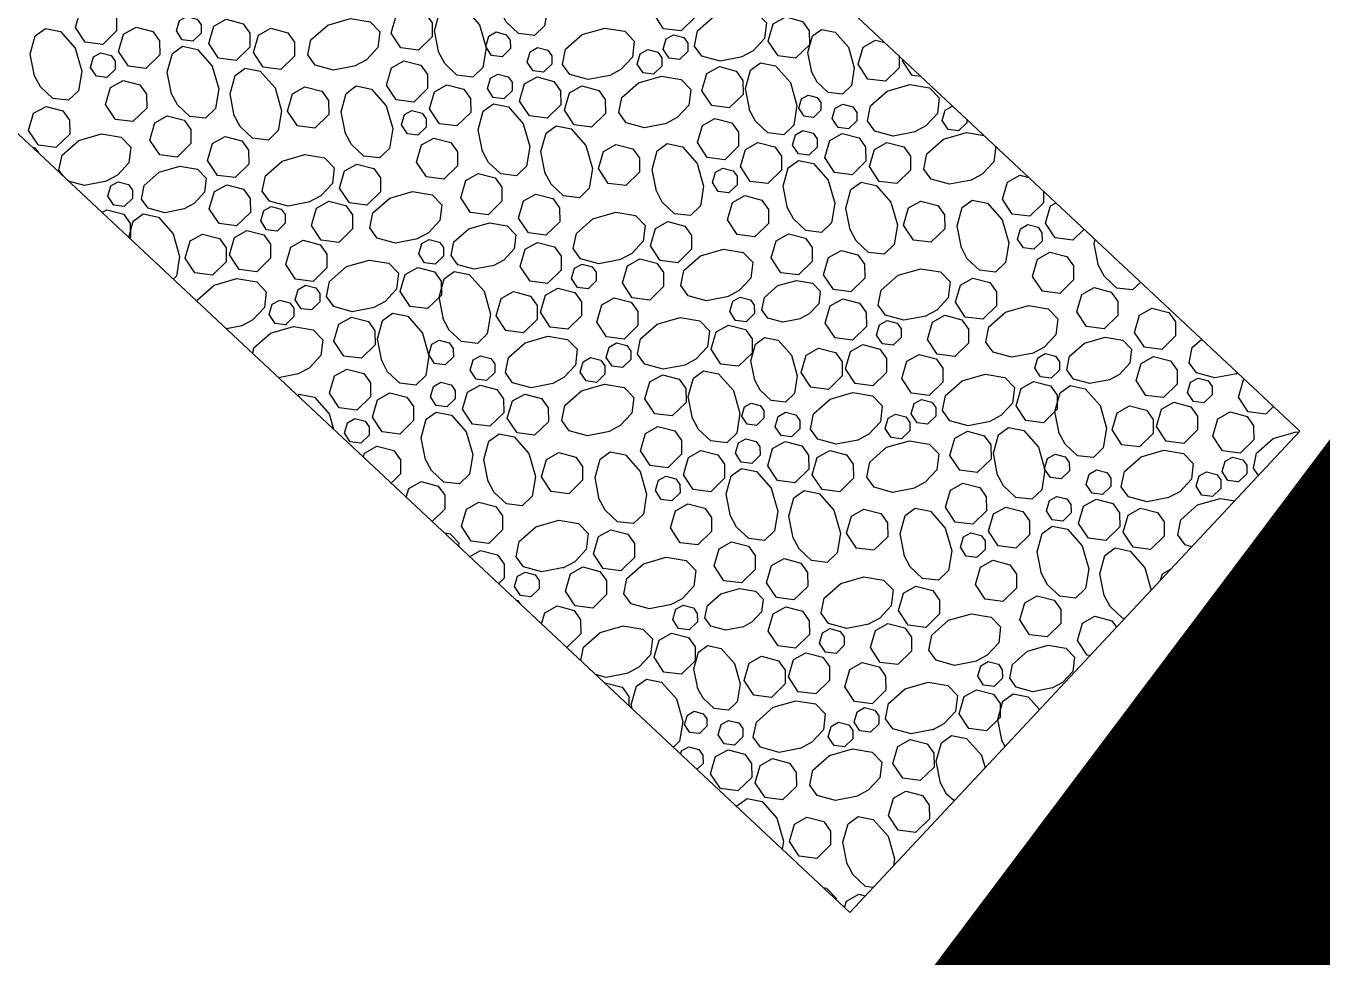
# Model space of a CAD drawing. Header units: inches. Extents: x 3312 to 5850, y 7905 to 11961.
# Drawn here: x 3902.5 to 3938.72, y 9649.56 to 9675.56 of the extents above; entities that cross this region are included whole.
import ezdxf

# ---------------------------------------------------------------- set-up
doc = ezdxf.new("R2010")
doc.units = ezdxf.units.IN
doc.header["$LTSCALE"] = 80
doc.header["$MEASUREMENT"] = 0
doc.layers.add('PAVING', color=7, linetype='Continuous')

# ---------------------------------------------------------------- blocks, each defined once
blk = doc.blocks.new('riprap2')
at = {"layer": 'PAVING', "color": 1, "flags": 128}
blk.add_lwpolyline([(5767.186, 11311.991), (5762.832, 11320.994), (5744.827, 11312.286), (5749.181, 11303.284)], close=True, dxfattribs=at)
for points in [[(5763.233, 11320.166), (5763.105, 11320.133), (5762.908, 11320.259), (5762.79, 11320.576), (5762.821, 11320.935), (5762.843, 11320.971)], [(5762.34, 11320.756), (5762.406, 11320.602), (5762.279, 11320.366), (5762.016, 11320.308), (5761.799, 11320.473), (5761.796, 11320.493)], [(5761.675, 11320.413), (5761.616, 11320.08), (5761.443, 11319.847), (5761.26, 11319.798), (5761.063, 11319.925), (5760.996, 11320.106)], [(5761.671, 11320.432), (5761.675, 11320.398)], [(5762.703, 11320.293), (5762.819, 11320.025), (5762.691, 11319.788), (5762.429, 11319.73), (5762.212, 11319.896), (5762.181, 11320.109), (5762.336, 11320.325), (5762.505, 11320.367), (5762.703, 11320.293)], [(5761.84, 11319.95), (5761.909, 11319.789), (5761.833, 11319.647), (5761.675, 11319.613), (5761.545, 11319.712), (5761.527, 11319.84), (5761.62, 11319.969), (5761.721, 11319.995), (5761.84, 11319.95)], [(5763.145, 11320.008), (5763.214, 11319.847), (5763.138, 11319.705), (5762.98, 11319.671), (5762.85, 11319.77), (5762.832, 11319.898), (5762.925, 11320.027), (5763.026, 11320.053), (5763.145, 11320.008)], [(5760.806, 11319.754), (5760.922, 11319.485), (5760.794, 11319.249), (5760.532, 11319.191), (5760.315, 11319.356), (5760.284, 11319.57), (5760.439, 11319.785), (5760.608, 11319.828), (5760.806, 11319.754)], [(5759.854, 11319.553), (5759.921, 11319.394), (5759.809, 11319.18), (5759.577, 11319.068), (5759.376, 11319.044)], [(5761.499, 11319.513), (5761.614, 11319.245), (5761.487, 11319.008), (5761.224, 11318.951), (5761.008, 11319.116), (5760.977, 11319.33), (5761.132, 11319.545), (5761.3, 11319.588), (5761.499, 11319.513)], [(5762.257, 11319.549), (5762.373, 11319.281), (5762.245, 11319.044), (5761.983, 11318.987), (5761.766, 11319.152), (5761.735, 11319.365), (5761.891, 11319.581), (5762.059, 11319.624), (5762.257, 11319.549)], [(5763.211, 11319.56), (5763.281, 11319.399), (5763.204, 11319.257), (5763.047, 11319.223), (5762.917, 11319.322), (5762.899, 11319.45), (5762.992, 11319.579), (5763.092, 11319.605), (5763.211, 11319.56)], [(5763.879, 11318.83), (5763.816, 11318.746), (5763.633, 11318.697), (5763.436, 11318.824), (5763.318, 11319.141), (5763.35, 11319.499), (5763.463, 11319.69)], [(5763.058, 11318.775), (5762.999, 11318.442), (5762.827, 11318.209), (5762.644, 11318.16), (5762.447, 11318.287), (5762.329, 11318.604), (5762.36, 11318.962), (5762.515, 11319.224), (5762.708, 11319.306), (5762.922, 11319.193), (5763.034, 11318.961), (5763.058, 11318.76)], [(5758.795, 11319.041), (5758.889, 11318.822), (5758.762, 11318.585), (5758.499, 11318.527), (5758.283, 11318.692), (5758.269, 11318.787)], [(5759.391, 11319.044), (5759.058, 11319.103), (5759.004, 11319.142)], [(5760.2, 11319.048), (5760.315, 11318.78), (5760.188, 11318.543), (5759.926, 11318.485), (5759.709, 11318.65), (5759.678, 11318.864), (5759.833, 11319.079), (5760.002, 11319.122), (5760.2, 11319.048)], [(5761.066, 11318.579), (5761.013, 11318.279), (5760.858, 11318.07), (5760.693, 11318.026), (5760.516, 11318.14), (5760.41, 11318.425), (5760.438, 11318.748), (5760.577, 11318.983), (5760.751, 11319.057), (5760.944, 11318.955), (5761.044, 11318.747), (5761.066, 11318.566)], [(5762.065, 11318.902), (5762.181, 11318.634), (5762.053, 11318.397), (5761.791, 11318.34), (5761.574, 11318.505), (5761.543, 11318.718), (5761.699, 11318.934), (5761.867, 11318.976), (5762.065, 11318.902)], [(5758.2, 11318.609), (5758.315, 11318.341), (5758.188, 11318.104), (5757.925, 11318.047), (5757.709, 11318.212), (5757.678, 11318.425), (5757.761, 11318.542)], [(5758.032, 11318.672), (5758.199, 11318.609)], [(5759.456, 11318.615), (5759.572, 11318.346), (5759.445, 11318.11), (5759.182, 11318.052), (5758.965, 11318.217), (5758.935, 11318.431), (5759.09, 11318.646), (5759.258, 11318.689), (5759.456, 11318.615)], [(5763.575, 11318.502), (5763.691, 11318.233), (5763.563, 11317.997), (5763.3, 11317.939), (5763.084, 11318.104), (5763.053, 11318.317), (5763.208, 11318.533), (5763.377, 11318.576), (5763.575, 11318.501)], [(5758.737, 11318.38), (5758.806, 11318.219), (5758.73, 11318.077), (5758.572, 11318.042), (5758.442, 11318.141), (5758.423, 11318.269), (5758.517, 11318.398), (5758.617, 11318.424), (5758.737, 11318.379)], [(5764.18, 11318.208), (5764.1, 11318.269), (5764.079, 11318.416)], [(5757.14, 11318.241), (5757.348, 11318.131), (5757.459, 11317.9), (5757.484, 11317.698)], [(5760.272, 11317.646), (5760.213, 11317.313), (5760.04, 11317.08), (5759.857, 11317.031), (5759.66, 11317.158), (5759.542, 11317.475), (5759.573, 11317.834), (5759.728, 11318.095), (5759.921, 11318.177), (5760.135, 11318.064), (5760.247, 11317.832), (5760.272, 11317.631)], [(5761.549, 11317.574), (5761.215, 11317.632), (5760.982, 11317.805), (5760.934, 11317.988), (5761.061, 11318.185), (5761.378, 11318.303), (5761.736, 11318.271), (5761.997, 11318.117), (5762.079, 11317.924), (5761.966, 11317.71), (5761.735, 11317.598), (5761.534, 11317.573)], [(5756.6, 11317.98), (5756.648, 11317.962)], [(5757.484, 11317.713), (5757.425, 11317.38), (5757.253, 11317.147), (5757.07, 11317.099), (5756.872, 11317.225), (5756.755, 11317.542), (5756.786, 11317.901), (5756.926, 11318.137)], [(5762.584, 11318.013), (5762.653, 11317.852), (5762.576, 11317.71), (5762.419, 11317.675), (5762.289, 11317.774), (5762.27, 11317.902), (5762.364, 11318.032), (5762.465, 11318.057), (5762.584, 11318.013)], [(5763.204, 11317.918), (5763.32, 11317.65), (5763.192, 11317.413), (5762.93, 11317.355), (5762.713, 11317.52), (5762.683, 11317.734), (5762.838, 11317.949), (5763.006, 11317.992), (5763.204, 11317.918)], [(5764.092, 11317.322), (5763.759, 11317.381), (5763.526, 11317.554), (5763.477, 11317.737), (5763.604, 11317.934), (5763.921, 11318.052), (5764.27, 11318.021)], [(5756.648, 11317.962), (5756.717, 11317.801), (5756.64, 11317.659), (5756.483, 11317.624), (5756.353, 11317.723), (5756.335, 11317.851)], [(5758.388, 11317.201), (5758.055, 11317.259), (5757.822, 11317.432), (5757.774, 11317.615), (5757.9, 11317.812), (5758.217, 11317.93), (5758.576, 11317.898), (5758.837, 11317.744), (5758.919, 11317.551), (5758.806, 11317.336), (5758.575, 11317.225), (5758.373, 11317.201)], [(5760.656, 11317.921), (5760.726, 11317.76), (5760.649, 11317.618), (5760.492, 11317.583), (5760.362, 11317.682), (5760.343, 11317.81), (5760.436, 11317.94), (5760.538, 11317.965), (5760.656, 11317.921)], [(5756.494, 11317.177), (5756.436, 11316.844), (5756.263, 11316.61), (5756.08, 11316.562), (5755.883, 11316.688), (5755.765, 11317.006), (5755.797, 11317.364), (5755.951, 11317.625), (5756.144, 11317.707), (5756.358, 11317.594), (5756.47, 11317.363), (5756.494, 11317.162)], [(5761.198, 11317.677), (5761.314, 11317.409), (5761.186, 11317.172), (5760.924, 11317.115), (5760.707, 11317.28), (5760.677, 11317.493), (5760.832, 11317.709), (5761, 11317.752), (5761.198, 11317.677)], [(5755.747, 11317.567), (5755.681, 11317.446), (5755.419, 11317.389), (5755.403, 11317.401)], [(5759.403, 11317.383), (5759.518, 11317.114), (5759.391, 11316.878), (5759.128, 11316.82), (5758.912, 11316.985), (5758.881, 11317.198), (5759.036, 11317.414), (5759.205, 11317.457), (5759.403, 11317.383)], [(5762.136, 11317.511), (5762.205, 11317.35), (5762.129, 11317.208), (5761.971, 11317.173), (5761.841, 11317.272), (5761.823, 11317.4), (5761.916, 11317.529), (5762.017, 11317.555), (5762.136, 11317.511)], [(5764.527, 11317.491), (5764.51, 11317.459), (5764.278, 11317.347), (5764.077, 11317.322)], [(5755.501, 11317.304), (5755.617, 11317.036), (5755.49, 11316.799), (5755.227, 11316.741), (5755.01, 11316.906), (5754.98, 11317.12), (5755.064, 11317.237)], [(5755.333, 11317.367), (5755.501, 11317.304)], [(5761.005, 11316.659), (5760.946, 11316.325), (5760.773, 11316.093), (5760.59, 11316.044), (5760.393, 11316.171), (5760.275, 11316.487), (5760.307, 11316.846), (5760.461, 11317.107), (5760.654, 11317.189), (5760.869, 11317.076), (5760.98, 11316.845), (5761.005, 11316.644)], [(5761.803, 11316.473), (5761.47, 11316.532), (5761.237, 11316.704), (5761.188, 11316.887), (5761.315, 11317.085), (5761.632, 11317.202), (5761.99, 11317.171), (5762.252, 11317.016), (5762.333, 11316.824), (5762.221, 11316.609), (5761.989, 11316.498), (5761.788, 11316.473)], [(5762.74, 11317.305), (5762.81, 11317.145), (5762.733, 11317.002), (5762.576, 11316.968), (5762.446, 11317.067), (5762.428, 11317.195), (5762.521, 11317.324), (5762.622, 11317.35), (5762.74, 11317.305)], [(5763.44, 11316.554), (5763.107, 11316.612), (5762.874, 11316.785), (5762.825, 11316.968), (5762.952, 11317.165), (5763.269, 11317.283), (5763.627, 11317.251), (5763.889, 11317.097), (5763.971, 11316.904), (5763.858, 11316.69), (5763.627, 11316.578), (5763.425, 11316.553)], [(5764.863, 11316.795), (5764.843, 11316.759), (5764.581, 11316.701), (5764.364, 11316.866), (5764.334, 11317.079), (5764.489, 11317.295), (5764.607, 11317.325)], [(5758.028, 11317.068), (5758.143, 11316.8), (5758.016, 11316.563), (5757.753, 11316.505), (5757.536, 11316.67), (5757.506, 11316.884), (5757.661, 11317.099), (5757.829, 11317.142), (5758.028, 11317.068)], [(5757.011, 11316.903), (5757.127, 11316.635), (5756.999, 11316.398), (5756.737, 11316.341), (5756.52, 11316.506), (5756.49, 11316.719), (5756.645, 11316.935), (5756.813, 11316.978), (5757.011, 11316.903)], [(5759.16, 11316.324), (5759.101, 11315.991), (5758.929, 11315.758), (5758.746, 11315.71), (5758.549, 11315.836), (5758.431, 11316.153), (5758.463, 11316.512), (5758.617, 11316.773), (5758.81, 11316.855), (5759.024, 11316.742), (5759.136, 11316.511), (5759.16, 11316.309)], [(5759.776, 11316.782), (5759.891, 11316.514), (5759.764, 11316.277), (5759.501, 11316.219), (5759.285, 11316.384), (5759.254, 11316.598), (5759.409, 11316.813), (5759.578, 11316.856), (5759.776, 11316.782)], [(5755.086, 11316.04), (5754.786, 11316.093), (5754.577, 11316.248), (5754.533, 11316.413), (5754.647, 11316.591), (5754.932, 11316.697), (5755.255, 11316.668), (5755.49, 11316.529), (5755.564, 11316.356), (5755.462, 11316.163), (5755.254, 11316.062), (5755.073, 11316.04)], [(5762.823, 11316.599), (5762.939, 11316.331), (5762.811, 11316.095), (5762.549, 11316.037), (5762.332, 11316.202), (5762.301, 11316.415), (5762.457, 11316.631), (5762.625, 11316.674), (5762.823, 11316.6)], [(5764.249, 11316.558), (5764.365, 11316.289), (5764.237, 11316.053), (5763.975, 11315.995), (5763.758, 11316.16), (5763.727, 11316.374), (5763.883, 11316.589), (5764.051, 11316.632), (5764.249, 11316.558)], [(5756.02, 11316.414), (5756.089, 11316.253), (5756.013, 11316.111), (5755.855, 11316.077), (5755.725, 11316.176), (5755.707, 11316.304), (5755.8, 11316.433), (5755.901, 11316.459), (5756.02, 11316.414)], [(5757.528, 11315.724), (5757.195, 11315.783), (5756.962, 11315.955), (5756.914, 11316.138), (5757.04, 11316.336), (5757.357, 11316.453), (5757.716, 11316.422), (5757.977, 11316.268), (5758.059, 11316.074), (5757.946, 11315.86), (5757.715, 11315.749), (5757.513, 11315.724)], [(5761.54, 11316.467), (5761.655, 11316.199), (5761.528, 11315.962), (5761.265, 11315.905), (5761.049, 11316.07), (5761.018, 11316.283), (5761.173, 11316.499), (5761.341, 11316.542), (5761.54, 11316.467)], [(5765.115, 11316.089), (5765.062, 11315.789), (5764.907, 11315.579), (5764.743, 11315.536), (5764.565, 11315.649), (5764.459, 11315.935), (5764.487, 11316.258), (5764.626, 11316.493), (5764.8, 11316.566), (5764.993, 11316.465), (5765.093, 11316.257), (5765.115, 11316.075)], [(5754.683, 11316.157), (5754.798, 11315.888), (5754.67, 11315.652), (5754.408, 11315.594), (5754.191, 11315.759), (5754.161, 11315.973), (5754.316, 11316.188), (5754.484, 11316.231), (5754.682, 11316.157)], [(5756.64, 11316.32), (5756.756, 11316.051), (5756.628, 11315.815), (5756.366, 11315.757), (5756.149, 11315.922), (5756.119, 11316.136), (5756.274, 11316.351), (5756.442, 11316.394), (5756.64, 11316.32)], [(5760.188, 11316.205), (5760.304, 11315.936), (5760.176, 11315.7), (5759.914, 11315.642), (5759.697, 11315.807), (5759.667, 11316.02), (5759.822, 11316.236), (5759.99, 11316.279), (5760.188, 11316.204)], [(5763.506, 11316.125), (5763.621, 11315.856), (5763.494, 11315.62), (5763.231, 11315.562), (5763.014, 11315.727), (5762.984, 11315.94), (5763.139, 11316.156), (5763.307, 11316.199), (5763.506, 11316.125)], [(5755.672, 11315.963), (5755.734, 11315.818), (5755.666, 11315.691), (5755.524, 11315.66), (5755.407, 11315.749), (5755.39, 11315.864), (5755.474, 11315.98), (5755.565, 11316.004), (5755.672, 11315.963)], [(5762.249, 11316.119), (5762.364, 11315.851), (5762.237, 11315.614), (5761.974, 11315.556), (5761.758, 11315.721), (5761.727, 11315.935), (5761.882, 11316.151), (5762.05, 11316.193), (5762.249, 11316.119)], [(5759.326, 11315.862), (5759.395, 11315.701), (5759.318, 11315.559), (5759.161, 11315.524), (5759.031, 11315.623), (5759.012, 11315.751), (5759.105, 11315.881), (5759.206, 11315.906), (5759.325, 11315.862)], [(5760.63, 11315.92), (5760.7, 11315.759), (5760.623, 11315.617), (5760.465, 11315.582), (5760.335, 11315.681), (5760.317, 11315.809), (5760.41, 11315.938), (5760.511, 11315.964), (5760.63, 11315.919)], [(5762.786, 11315.889), (5762.855, 11315.728), (5762.779, 11315.586), (5762.621, 11315.552), (5762.491, 11315.651), (5762.473, 11315.779), (5762.566, 11315.908), (5762.667, 11315.934), (5762.786, 11315.889)], [(5754.489, 11315.138), (5754.43, 11314.805), (5754.258, 11314.572), (5754.075, 11314.524), (5753.877, 11314.65), (5753.759, 11314.967), (5753.791, 11315.326), (5753.945, 11315.587), (5754.138, 11315.669), (5754.353, 11315.556), (5754.464, 11315.325), (5754.489, 11315.123)], [(5755.287, 11314.953), (5754.954, 11315.011), (5754.721, 11315.184), (5754.672, 11315.367), (5754.799, 11315.564), (5755.116, 11315.682), (5755.474, 11315.65), (5755.736, 11315.496), (5755.817, 11315.303), (5755.705, 11315.089), (5755.474, 11314.977), (5755.272, 11314.952)], [(5756.177, 11315.707), (5756.246, 11315.546), (5756.17, 11315.404), (5756.012, 11315.37), (5755.882, 11315.468), (5755.864, 11315.597), (5755.957, 11315.726), (5756.058, 11315.752), (5756.177, 11315.707)], [(5756.876, 11314.955), (5756.543, 11315.014), (5756.31, 11315.186), (5756.261, 11315.37), (5756.388, 11315.567), (5756.705, 11315.685), (5757.064, 11315.653), (5757.325, 11315.499), (5757.407, 11315.306), (5757.294, 11315.092), (5757.063, 11314.98), (5756.861, 11314.955)], [(5758.291, 11315.665), (5758.407, 11315.397), (5758.28, 11315.16), (5758.017, 11315.103), (5757.8, 11315.268), (5757.77, 11315.481), (5757.925, 11315.697), (5758.093, 11315.74), (5758.291, 11315.665)], [(5761.533, 11315.223), (5761.474, 11314.89), (5761.302, 11314.657), (5761.119, 11314.608), (5760.921, 11314.735), (5760.804, 11315.052), (5760.835, 11315.411), (5760.99, 11315.672), (5761.182, 11315.754), (5761.397, 11315.641), (5761.508, 11315.41), (5761.533, 11315.208)], [(5764.321, 11315.156), (5764.262, 11314.823), (5764.089, 11314.59), (5763.906, 11314.541), (5763.709, 11314.668), (5763.591, 11314.985), (5763.623, 11315.343), (5763.777, 11315.605), (5763.97, 11315.686), (5764.184, 11315.574), (5764.296, 11315.342), (5764.321, 11315.141)], [(5765.598, 11315.083), (5765.265, 11315.142), (5765.032, 11315.314), (5764.983, 11315.498), (5765.11, 11315.695), (5765.352, 11315.785)], [(5758.984, 11315.425), (5759.1, 11315.157), (5758.972, 11314.92), (5758.71, 11314.863), (5758.493, 11315.027), (5758.462, 11315.241), (5758.617, 11315.457), (5758.786, 11315.499), (5758.984, 11315.425)], [(5759.743, 11315.461), (5759.858, 11315.192), (5759.731, 11314.956), (5759.468, 11314.898), (5759.252, 11315.063), (5759.221, 11315.277), (5759.376, 11315.492), (5759.544, 11315.535), (5759.742, 11315.461)], [(5760.697, 11315.472), (5760.766, 11315.31), (5760.69, 11315.169), (5760.532, 11315.134), (5760.402, 11315.233), (5760.384, 11315.361), (5760.477, 11315.491), (5760.578, 11315.516), (5760.697, 11315.472)], [(5762.438, 11314.71), (5762.104, 11314.769), (5761.871, 11314.941), (5761.823, 11315.125), (5761.949, 11315.322), (5762.266, 11315.439), (5762.625, 11315.408), (5762.886, 11315.254), (5762.968, 11315.061), (5762.855, 11314.846), (5762.624, 11314.735), (5762.422, 11314.71)], [(5764.706, 11315.43), (5764.775, 11315.269), (5764.698, 11315.127), (5764.541, 11315.093), (5764.411, 11315.192), (5764.392, 11315.32), (5764.486, 11315.449), (5764.587, 11315.475), (5764.705, 11315.43)], [(5760.544, 11314.686), (5760.485, 11314.353), (5760.313, 11314.12), (5760.129, 11314.072), (5759.932, 11314.198), (5759.814, 11314.515), (5759.846, 11314.874), (5760, 11315.135), (5760.193, 11315.217), (5760.407, 11315.104), (5760.519, 11314.873), (5760.544, 11314.671)], [(5765.248, 11315.187), (5765.363, 11314.919), (5765.236, 11314.682), (5764.973, 11314.624), (5764.756, 11314.789), (5764.726, 11315.003), (5764.881, 11315.219), (5765.049, 11315.261), (5765.248, 11315.187)], [(5755.024, 11314.947), (5755.139, 11314.679), (5755.012, 11314.442), (5754.749, 11314.384), (5754.532, 11314.549), (5754.502, 11314.763), (5754.657, 11314.978), (5754.825, 11315.021), (5755.024, 11314.947)], [(5756.307, 11315.079), (5756.423, 11314.811), (5756.295, 11314.574), (5756.033, 11314.517), (5755.816, 11314.682), (5755.785, 11314.895), (5755.941, 11315.111), (5756.109, 11315.154), (5756.307, 11315.079)], [(5757.767, 11315.014), (5757.882, 11314.746), (5757.755, 11314.509), (5757.492, 11314.451), (5757.276, 11314.617), (5757.245, 11314.83), (5757.4, 11315.045), (5757.568, 11315.088), (5757.767, 11315.014)], [(5765.685, 11315.096), (5765.583, 11315.083)], [(5758.513, 11314.535), (5758.465, 11314.265), (5758.326, 11314.077), (5758.177, 11314.038), (5758.017, 11314.14), (5757.922, 11314.396), (5757.948, 11314.687), (5758.073, 11314.899), (5758.229, 11314.965), (5758.402, 11314.874), (5758.493, 11314.686), (5758.513, 11314.523)], [(5759.55, 11314.813), (5759.666, 11314.545), (5759.538, 11314.308), (5759.276, 11314.251), (5759.059, 11314.416), (5759.029, 11314.63), (5759.184, 11314.845), (5759.352, 11314.888), (5759.55, 11314.813)], [(5763.452, 11314.892), (5763.567, 11314.624), (5763.44, 11314.387), (5763.177, 11314.33), (5762.961, 11314.495), (5762.93, 11314.708), (5763.085, 11314.924), (5763.254, 11314.967), (5763.452, 11314.892)], [(5753.673, 11314.684), (5753.788, 11314.416), (5753.661, 11314.179), (5753.398, 11314.121), (5753.181, 11314.286), (5753.151, 11314.5), (5753.306, 11314.716), (5753.474, 11314.758), (5753.673, 11314.684)], [(5755.733, 11314.599), (5755.848, 11314.33), (5755.721, 11314.094), (5755.458, 11314.036), (5755.242, 11314.201), (5755.211, 11314.415), (5755.366, 11314.63), (5755.535, 11314.673), (5755.733, 11314.598)], [(5756.99, 11314.604), (5757.105, 11314.336), (5756.978, 11314.099), (5756.715, 11314.041), (5756.499, 11314.206), (5756.468, 11314.42), (5756.623, 11314.636), (5756.791, 11314.678), (5756.99, 11314.604)], [(5762.077, 11314.578), (5762.192, 11314.309), (5762.065, 11314.073), (5761.802, 11314.015), (5761.586, 11314.18), (5761.555, 11314.393), (5761.71, 11314.609), (5761.878, 11314.652), (5762.077, 11314.578)], [(5765.054, 11314.168), (5764.995, 11313.835), (5764.823, 11313.602), (5764.64, 11313.554), (5764.442, 11313.68), (5764.325, 11313.997), (5764.356, 11314.356), (5764.511, 11314.617), (5764.703, 11314.699), (5764.918, 11314.586), (5765.029, 11314.355), (5765.054, 11314.153)], [(5765.852, 11313.983), (5765.519, 11314.041), (5765.286, 11314.214), (5765.238, 11314.397), (5765.364, 11314.594), (5765.681, 11314.712), (5765.879, 11314.695)], [(5754.114, 11314.399), (5754.184, 11314.238), (5754.107, 11314.096), (5753.95, 11314.062), (5753.82, 11314.161), (5753.801, 11314.289), (5753.894, 11314.418), (5753.995, 11314.444), (5754.114, 11314.399)], [(5761.06, 11314.413), (5761.176, 11314.145), (5761.049, 11313.908), (5760.786, 11313.85), (5760.569, 11314.015), (5760.539, 11314.229), (5760.694, 11314.444), (5760.862, 11314.487), (5761.06, 11314.413)], [(5755.017, 11313.703), (5754.959, 11313.37), (5754.786, 11313.137), (5754.603, 11313.088), (5754.405, 11313.215), (5754.288, 11313.531), (5754.319, 11313.89), (5754.474, 11314.151), (5754.667, 11314.233), (5754.881, 11314.12), (5754.992, 11313.889), (5755.017, 11313.688)], [(5756.27, 11314.369), (5756.339, 11314.208), (5756.263, 11314.066), (5756.105, 11314.031), (5755.975, 11314.13), (5755.957, 11314.258), (5756.05, 11314.388), (5756.151, 11314.414), (5756.27, 11314.369)], [(5763.209, 11313.834), (5763.151, 11313.501), (5762.978, 11313.268), (5762.795, 11313.219), (5762.598, 11313.346), (5762.48, 11313.663), (5762.512, 11314.021), (5762.666, 11314.283), (5762.859, 11314.365), (5763.073, 11314.252), (5763.185, 11314.021), (5763.209, 11313.819)], [(5763.825, 11314.291), (5763.941, 11314.023), (5763.813, 11313.787), (5763.551, 11313.729), (5763.334, 11313.894), (5763.303, 11314.107), (5763.458, 11314.323), (5763.627, 11314.366), (5763.825, 11314.291)], [(5757.805, 11313.635), (5757.746, 11313.302), (5757.573, 11313.069), (5757.39, 11313.021), (5757.193, 11313.147), (5757.075, 11313.464), (5757.107, 11313.823), (5757.261, 11314.084), (5757.454, 11314.166), (5757.669, 11314.053), (5757.78, 11313.822), (5757.805, 11313.62)], [(5759.135, 11313.55), (5758.836, 11313.603), (5758.626, 11313.758), (5758.582, 11313.923), (5758.696, 11314.1), (5758.981, 11314.206), (5759.304, 11314.178), (5759.539, 11314.039), (5759.613, 11313.865), (5759.511, 11313.672), (5759.303, 11313.572), (5759.122, 11313.55)], [(5765.589, 11313.977), (5765.704, 11313.709), (5765.577, 11313.472), (5765.314, 11313.415), (5765.098, 11313.579), (5765.067, 11313.793), (5765.222, 11314.008), (5765.39, 11314.051), (5765.589, 11313.977)], [(5766.178, 11314.075), (5766.039, 11314.007), (5765.837, 11313.983)], [(5754.181, 11313.951), (5754.25, 11313.79), (5754.174, 11313.648), (5754.016, 11313.614), (5753.886, 11313.712), (5753.868, 11313.841), (5753.961, 11313.97), (5754.062, 11313.996), (5754.181, 11313.951)], [(5755.921, 11313.19), (5755.588, 11313.248), (5755.356, 11313.421), (5755.307, 11313.604), (5755.434, 11313.801), (5755.75, 11313.919), (5756.109, 11313.887), (5756.37, 11313.733), (5756.452, 11313.54), (5756.339, 11313.326), (5756.108, 11313.214), (5755.906, 11313.19)], [(5758.19, 11313.91), (5758.259, 11313.749), (5758.182, 11313.607), (5758.025, 11313.572), (5757.895, 11313.671), (5757.877, 11313.799), (5757.97, 11313.929), (5758.071, 11313.954), (5758.19, 11313.91)], [(5760.069, 11313.924), (5760.138, 11313.763), (5760.062, 11313.621), (5759.904, 11313.587), (5759.774, 11313.686), (5759.756, 11313.814), (5759.849, 11313.943), (5759.95, 11313.969), (5760.069, 11313.924)], [(5760.69, 11313.829), (5760.805, 11313.561), (5760.678, 11313.324), (5760.415, 11313.267), (5760.198, 11313.432), (5760.168, 11313.645), (5760.323, 11313.861), (5760.491, 11313.904), (5760.69, 11313.829)], [(5761.577, 11313.234), (5761.244, 11313.292), (5761.011, 11313.465), (5760.963, 11313.648), (5761.089, 11313.845), (5761.406, 11313.963), (5761.765, 11313.931), (5762.026, 11313.777), (5762.108, 11313.584), (5761.995, 11313.37), (5761.764, 11313.258), (5761.562, 11313.234)], [(5754.028, 11313.166), (5753.969, 11312.833), (5753.796, 11312.6), (5753.614, 11312.551), (5753.416, 11312.678), (5753.298, 11312.995), (5753.33, 11313.353), (5753.484, 11313.615), (5753.677, 11313.697), (5753.892, 11313.584), (5754.003, 11313.353), (5754.028, 11313.151)], [(5758.732, 11313.667), (5758.847, 11313.398), (5758.72, 11313.161), (5758.457, 11313.104), (5758.24, 11313.269), (5758.21, 11313.482), (5758.365, 11313.698), (5758.533, 11313.741), (5758.732, 11313.666)], [(5764.238, 11313.714), (5764.353, 11313.446), (5764.226, 11313.209), (5763.963, 11313.151), (5763.746, 11313.317), (5763.716, 11313.53), (5763.871, 11313.746), (5764.039, 11313.788), (5764.237, 11313.714)], [(5766.298, 11313.629), (5766.413, 11313.36), (5766.286, 11313.124), (5766.024, 11313.066), (5765.807, 11313.231), (5765.776, 11313.445), (5765.931, 11313.66), (5766.1, 11313.703), (5766.298, 11313.629)], [(5756.936, 11313.372), (5757.052, 11313.103), (5756.924, 11312.867), (5756.661, 11312.809), (5756.445, 11312.974), (5756.414, 11313.187), (5756.569, 11313.403), (5756.738, 11313.446), (5756.936, 11313.372)], [(5759.721, 11313.473), (5759.784, 11313.328), (5759.715, 11313.201), (5759.573, 11313.169), (5759.456, 11313.258), (5759.439, 11313.374), (5759.523, 11313.49), (5759.614, 11313.513), (5759.721, 11313.473)], [(5764.679, 11313.429), (5764.749, 11313.268), (5764.672, 11313.126), (5764.515, 11313.092), (5764.385, 11313.191), (5764.366, 11313.319), (5764.459, 11313.448), (5764.56, 11313.474), (5764.679, 11313.429)], [(5760.226, 11313.217), (5760.295, 11313.056), (5760.219, 11312.914), (5760.061, 11312.879), (5759.931, 11312.978), (5759.913, 11313.106), (5760.006, 11313.236), (5760.107, 11313.261), (5760.226, 11313.217)], [(5762.341, 11313.175), (5762.456, 11312.907), (5762.329, 11312.67), (5762.066, 11312.612), (5761.849, 11312.777), (5761.819, 11312.991), (5761.974, 11313.206), (5762.142, 11313.249), (5762.34, 11313.175)], [(5763.375, 11313.372), (5763.444, 11313.21), (5763.367, 11313.068), (5763.21, 11313.034), (5763.08, 11313.133), (5763.061, 11313.261), (5763.155, 11313.39), (5763.255, 11313.416), (5763.374, 11313.371)], [(5765.582, 11312.733), (5765.524, 11312.4), (5765.351, 11312.167), (5765.168, 11312.118), (5764.97, 11312.245), (5764.853, 11312.562), (5764.885, 11312.92), (5765.039, 11313.181), (5765.232, 11313.263), (5765.446, 11313.15), (5765.558, 11312.919), (5765.582, 11312.718)], [(5755.561, 11313.057), (5755.676, 11312.789), (5755.549, 11312.552), (5755.286, 11312.495), (5755.07, 11312.66), (5755.039, 11312.873), (5755.194, 11313.089), (5755.362, 11313.131), (5755.561, 11313.057)], [(5758.538, 11312.648), (5758.479, 11312.315), (5758.307, 11312.082), (5758.124, 11312.033), (5757.926, 11312.16), (5757.809, 11312.477), (5757.84, 11312.835), (5757.995, 11313.097), (5758.187, 11313.178), (5758.402, 11313.066), (5758.513, 11312.834), (5758.538, 11312.633)], [(5759.336, 11312.462), (5759.003, 11312.521), (5758.77, 11312.694), (5758.721, 11312.877), (5758.848, 11313.074), (5759.165, 11313.192), (5759.524, 11313.16), (5759.785, 11313.006), (5759.867, 11312.813), (5759.754, 11312.599), (5759.523, 11312.487), (5759.321, 11312.462)], [(5760.925, 11312.465), (5760.592, 11312.524), (5760.359, 11312.696), (5760.311, 11312.879), (5760.437, 11313.077), (5760.754, 11313.194), (5761.113, 11313.163), (5761.374, 11313.008), (5761.456, 11312.815), (5761.343, 11312.601), (5761.112, 11312.489), (5760.91, 11312.465)], [(5754.545, 11312.893), (5754.66, 11312.624), (5754.533, 11312.388), (5754.27, 11312.33), (5754.054, 11312.495), (5754.023, 11312.708), (5754.178, 11312.924), (5754.346, 11312.967), (5754.544, 11312.893)], [(5763.033, 11312.935), (5763.149, 11312.666), (5763.021, 11312.43), (5762.759, 11312.372), (5762.542, 11312.537), (5762.512, 11312.751), (5762.666, 11312.966), (5762.835, 11313.009), (5763.033, 11312.935)], [(5763.792, 11312.97), (5763.907, 11312.702), (5763.78, 11312.465), (5763.518, 11312.408), (5763.3, 11312.573), (5763.27, 11312.786), (5763.425, 11313.002), (5763.594, 11313.045), (5763.791, 11312.97)], [(5764.746, 11312.981), (5764.815, 11312.82), (5764.739, 11312.678), (5764.582, 11312.644), (5764.451, 11312.743), (5764.433, 11312.871), (5764.526, 11313), (5764.627, 11313.026), (5764.746, 11312.981)], [(5766.487, 11312.22), (5766.153, 11312.278), (5765.921, 11312.451), (5765.872, 11312.634), (5765.999, 11312.831), (5766.315, 11312.949), (5766.674, 11312.918), (5766.764, 11312.864)], [(5752.518, 11311.965), (5752.185, 11312.023), (5751.952, 11312.196), (5751.903, 11312.379), (5752.03, 11312.576), (5752.347, 11312.694), (5752.706, 11312.663), (5752.967, 11312.508), (5753.049, 11312.315), (5752.936, 11312.101), (5752.705, 11311.989), (5752.503, 11311.964)], [(5756.693, 11312.314), (5756.635, 11311.98), (5756.462, 11311.747), (5756.279, 11311.699), (5756.082, 11311.826), (5755.964, 11312.142), (5755.996, 11312.501), (5756.15, 11312.762), (5756.343, 11312.844), (5756.557, 11312.731), (5756.669, 11312.5), (5756.694, 11312.299)], [(5757.309, 11312.771), (5757.425, 11312.503), (5757.297, 11312.266), (5757.035, 11312.209), (5756.818, 11312.373), (5756.787, 11312.587), (5756.943, 11312.803), (5757.111, 11312.845), (5757.309, 11312.771)], [(5760.356, 11312.589), (5760.472, 11312.32), (5760.344, 11312.084), (5760.082, 11312.026), (5759.865, 11312.191), (5759.835, 11312.405), (5759.99, 11312.62), (5760.158, 11312.663), (5760.356, 11312.589)], [(5764.593, 11312.196), (5764.534, 11311.863), (5764.362, 11311.63), (5764.178, 11311.581), (5763.981, 11311.708), (5763.863, 11312.025), (5763.895, 11312.383), (5764.049, 11312.645), (5764.242, 11312.727), (5764.457, 11312.614), (5764.568, 11312.383), (5764.593, 11312.181)], [(5759.073, 11312.457), (5759.188, 11312.188), (5759.061, 11311.952), (5758.799, 11311.894), (5758.582, 11312.059), (5758.551, 11312.273), (5758.706, 11312.488), (5758.875, 11312.531), (5759.073, 11312.457)], [(5761.816, 11312.524), (5761.931, 11312.255), (5761.804, 11312.019), (5761.541, 11311.961), (5761.325, 11312.126), (5761.294, 11312.34), (5761.449, 11312.555), (5761.617, 11312.598), (5761.816, 11312.524)], [(5762.562, 11312.045), (5762.514, 11311.775), (5762.375, 11311.586), (5762.226, 11311.547), (5762.066, 11311.65), (5761.971, 11311.906), (5761.997, 11312.197), (5762.122, 11312.408), (5762.278, 11312.475), (5762.452, 11312.383), (5762.542, 11312.196), (5762.562, 11312.033)], [(5766.959, 11312.46), (5766.904, 11312.356), (5766.673, 11312.244), (5766.472, 11312.22)], [(5753.553, 11312.404), (5753.622, 11312.242), (5753.546, 11312.101), (5753.389, 11312.066), (5753.258, 11312.165), (5753.24, 11312.293), (5753.333, 11312.423), (5753.434, 11312.448), (5753.553, 11312.404)], [(5754.174, 11312.309), (5754.289, 11312.041), (5754.162, 11311.804), (5753.899, 11311.746), (5753.683, 11311.911), (5753.652, 11312.125), (5753.807, 11312.34), (5753.975, 11312.383), (5754.174, 11312.309)], [(5755.061, 11311.714), (5754.728, 11311.772), (5754.495, 11311.945), (5754.447, 11312.128), (5754.573, 11312.325), (5754.89, 11312.443), (5755.249, 11312.411), (5755.51, 11312.257), (5755.592, 11312.064), (5755.479, 11311.85), (5755.248, 11311.738), (5755.046, 11311.713)], [(5757.722, 11312.194), (5757.837, 11311.925), (5757.71, 11311.689), (5757.447, 11311.631), (5757.23, 11311.796), (5757.2, 11312.01), (5757.355, 11312.225), (5757.523, 11312.268), (5757.722, 11312.194)], [(5763.599, 11312.323), (5763.715, 11312.055), (5763.588, 11311.818), (5763.325, 11311.761), (5763.109, 11311.926), (5763.078, 11312.139), (5763.233, 11312.355), (5763.401, 11312.397), (5763.599, 11312.323)], [(5767.089, 11311.944), (5767.01, 11312.004), (5766.979, 11312.218), (5767.037, 11312.299)], [(5759.782, 11312.108), (5759.898, 11311.84), (5759.77, 11311.603), (5759.508, 11311.546), (5759.291, 11311.711), (5759.26, 11311.924), (5759.415, 11312.14), (5759.584, 11312.183), (5759.782, 11312.108)], [(5761.039, 11312.114), (5761.154, 11311.845), (5761.027, 11311.609), (5760.764, 11311.551), (5760.548, 11311.716), (5760.517, 11311.93), (5760.672, 11312.145), (5760.841, 11312.188), (5761.039, 11312.114)], [(5766.126, 11312.087), (5766.241, 11311.819), (5766.114, 11311.582), (5765.851, 11311.525), (5765.635, 11311.69), (5765.604, 11311.903), (5765.759, 11312.119), (5765.928, 11312.162), (5766.126, 11312.087)], [(5753.106, 11311.902), (5753.175, 11311.741), (5753.098, 11311.599), (5752.941, 11311.564), (5752.811, 11311.663), (5752.792, 11311.791), (5752.886, 11311.92), (5752.987, 11311.946), (5753.105, 11311.902)], [(5756.859, 11311.851), (5756.928, 11311.69), (5756.851, 11311.548), (5756.694, 11311.513), (5756.564, 11311.612), (5756.546, 11311.74), (5756.639, 11311.87), (5756.74, 11311.896), (5756.859, 11311.851)], [(5758.163, 11311.909), (5758.233, 11311.748), (5758.156, 11311.606), (5757.999, 11311.571), (5757.869, 11311.67), (5757.85, 11311.798), (5757.943, 11311.928), (5758.044, 11311.954), (5758.163, 11311.909)], [(5760.319, 11311.879), (5760.388, 11311.718), (5760.312, 11311.576), (5760.154, 11311.541), (5760.024, 11311.64), (5760.006, 11311.768), (5760.099, 11311.897), (5760.2, 11311.923), (5760.319, 11311.878)], [(5765.11, 11311.923), (5765.225, 11311.654), (5765.098, 11311.418), (5764.835, 11311.36), (5764.619, 11311.525), (5764.588, 11311.738), (5764.743, 11311.954), (5764.911, 11311.997), (5765.109, 11311.923)], [(5766.691, 11311.752), (5766.715, 11311.792), (5766.908, 11311.874), (5766.925, 11311.865)], [(5753.71, 11311.696), (5753.78, 11311.535), (5753.703, 11311.393), (5753.546, 11311.359), (5753.416, 11311.458), (5753.397, 11311.586), (5753.49, 11311.715), (5753.591, 11311.741), (5753.71, 11311.696)], [(5754.41, 11310.945), (5754.077, 11311.003), (5753.843, 11311.176), (5753.795, 11311.359), (5753.921, 11311.556), (5754.238, 11311.674), (5754.597, 11311.642), (5754.858, 11311.488), (5754.94, 11311.295), (5754.827, 11311.081), (5754.596, 11310.969), (5754.394, 11310.944)], [(5755.825, 11311.655), (5755.941, 11311.386), (5755.813, 11311.15), (5755.55, 11311.092), (5755.334, 11311.257), (5755.303, 11311.47), (5755.458, 11311.686), (5755.626, 11311.729), (5755.825, 11311.654)], [(5759.066, 11311.212), (5759.008, 11310.879), (5758.835, 11310.646), (5758.652, 11310.598), (5758.455, 11310.724), (5758.337, 11311.041), (5758.369, 11311.4), (5758.523, 11311.661), (5758.716, 11311.743), (5758.93, 11311.63), (5759.042, 11311.399), (5759.066, 11311.197)], [(5761.854, 11311.145), (5761.795, 11310.812), (5761.623, 11310.579), (5761.44, 11310.531), (5761.242, 11310.657), (5761.125, 11310.974), (5761.156, 11311.332), (5761.31, 11311.594), (5761.504, 11311.676), (5761.718, 11311.563), (5761.83, 11311.331), (5761.854, 11311.13)], [(5763.184, 11311.06), (5762.885, 11311.112), (5762.675, 11311.268), (5762.631, 11311.432), (5762.745, 11311.61), (5763.031, 11311.716), (5763.353, 11311.687), (5763.588, 11311.548), (5763.662, 11311.375), (5763.56, 11311.182), (5763.352, 11311.082), (5763.171, 11311.059)], [(5752.773, 11310.864), (5752.439, 11310.923), (5752.207, 11311.095), (5752.158, 11311.278), (5752.284, 11311.476), (5752.601, 11311.593), (5752.96, 11311.562), (5753.221, 11311.407), (5753.303, 11311.215), (5753.19, 11311), (5752.959, 11310.889), (5752.757, 11310.864)], [(5756.517, 11311.414), (5756.633, 11311.146), (5756.505, 11310.909), (5756.243, 11310.852), (5756.026, 11311.017), (5755.996, 11311.23), (5756.151, 11311.446), (5756.319, 11311.489), (5756.517, 11311.414)], [(5757.276, 11311.45), (5757.391, 11311.182), (5757.264, 11310.945), (5757.001, 11310.887), (5756.785, 11311.052), (5756.754, 11311.266), (5756.909, 11311.481), (5757.078, 11311.524), (5757.276, 11311.45)], [(5758.23, 11311.461), (5758.3, 11311.3), (5758.223, 11311.158), (5758.066, 11311.124), (5757.935, 11311.222), (5757.917, 11311.35), (5758.01, 11311.48), (5758.111, 11311.505), (5758.23, 11311.461)], [(5764.118, 11311.434), (5764.187, 11311.273), (5764.111, 11311.131), (5763.954, 11311.096), (5763.823, 11311.195), (5763.805, 11311.323), (5763.898, 11311.453), (5763.999, 11311.478), (5764.118, 11311.434)], [(5759.971, 11310.699), (5759.638, 11310.758), (5759.405, 11310.93), (5759.356, 11311.114), (5759.483, 11311.311), (5759.799, 11311.429), (5760.158, 11311.397), (5760.42, 11311.243), (5760.501, 11311.05), (5760.388, 11310.835), (5760.157, 11310.724), (5759.956, 11310.699)], [(5762.239, 11311.42), (5762.308, 11311.258), (5762.232, 11311.116), (5762.074, 11311.082), (5761.944, 11311.181), (5761.926, 11311.309), (5762.019, 11311.439), (5762.12, 11311.464), (5762.239, 11311.419)], [(5764.739, 11311.339), (5764.854, 11311.071), (5764.727, 11310.834), (5764.464, 11310.776), (5764.248, 11310.941), (5764.217, 11311.155), (5764.372, 11311.37), (5764.54, 11311.413), (5764.739, 11311.339)], [(5765.07, 11310.968), (5765.06, 11310.975), (5765.012, 11311.158), (5765.139, 11311.355), (5765.455, 11311.473), (5765.814, 11311.441), (5765.92, 11311.379)], [(5758.077, 11310.676), (5758.018, 11310.342), (5757.846, 11310.109), (5757.663, 11310.061), (5757.465, 11310.188), (5757.348, 11310.505), (5757.379, 11310.863), (5757.533, 11311.124), (5757.726, 11311.206), (5757.941, 11311.093), (5758.052, 11310.862), (5758.077, 11310.661)], [(5762.781, 11311.176), (5762.896, 11310.908), (5762.769, 11310.671), (5762.506, 11310.614), (5762.29, 11310.778), (5762.259, 11310.992), (5762.414, 11311.208), (5762.582, 11311.25), (5762.781, 11311.176)], [(5752.509, 11310.858), (5752.625, 11310.59), (5752.497, 11310.353), (5752.235, 11310.296), (5752.018, 11310.461), (5751.987, 11310.674), (5752.143, 11310.89), (5752.311, 11310.933), (5752.509, 11310.858)], [(5753.792, 11310.991), (5753.908, 11310.722), (5753.781, 11310.486), (5753.518, 11310.428), (5753.302, 11310.593), (5753.271, 11310.806), (5753.426, 11311.022), (5753.594, 11311.065), (5753.792, 11310.991)], [(5755.219, 11310.948), (5755.334, 11310.68), (5755.207, 11310.444), (5754.944, 11310.386), (5754.728, 11310.551), (5754.697, 11310.764), (5754.852, 11310.98), (5755.02, 11311.023), (5755.219, 11310.949)], [(5756.084, 11310.484), (5756.031, 11310.185), (5755.876, 11309.975), (5755.711, 11309.931), (5755.533, 11310.045), (5755.427, 11310.33), (5755.456, 11310.653), (5755.595, 11310.888), (5755.768, 11310.962), (5755.961, 11310.86), (5756.062, 11310.652), (5756.084, 11310.471)], [(5760.985, 11310.882), (5761.101, 11310.613), (5760.973, 11310.377), (5760.711, 11310.319), (5760.494, 11310.484), (5760.463, 11310.697), (5760.619, 11310.913), (5760.787, 11310.956), (5760.985, 11310.881)], [(5763.77, 11310.983), (5763.833, 11310.838), (5763.764, 11310.71), (5763.622, 11310.679), (5763.505, 11310.768), (5763.488, 11310.883), (5763.573, 11311), (5763.663, 11311.023), (5763.77, 11310.983)], [(5757.084, 11310.803), (5757.199, 11310.534), (5757.072, 11310.298), (5756.809, 11310.24), (5756.593, 11310.405), (5756.562, 11310.619), (5756.717, 11310.834), (5756.886, 11310.877), (5757.084, 11310.803)], [(5763.111, 11310.02), (5763.052, 11310.031), (5762.819, 11310.203), (5762.771, 11310.386), (5762.897, 11310.584), (5763.214, 11310.701), (5763.573, 11310.67), (5763.834, 11310.515), (5763.885, 11310.395)], [(5764.018, 11310.459), (5763.981, 11310.488), (5763.962, 11310.616), (5764.055, 11310.745), (5764.156, 11310.771), (5764.275, 11310.726)], [(5764.275, 11310.726), (5764.326, 11310.608)], [(5753.218, 11310.51), (5753.334, 11310.242), (5753.206, 11310.005), (5752.944, 11309.947), (5752.727, 11310.112), (5752.697, 11310.326), (5752.852, 11310.542), (5753.02, 11310.584), (5753.218, 11310.51)], [(5754.475, 11310.515), (5754.591, 11310.247), (5754.463, 11310.011), (5754.201, 11309.953), (5753.984, 11310.118), (5753.953, 11310.331), (5754.108, 11310.547), (5754.277, 11310.59), (5754.475, 11310.515)], [(5759.61, 11310.567), (5759.726, 11310.299), (5759.598, 11310.062), (5759.335, 11310.004), (5759.119, 11310.169), (5759.088, 11310.383), (5759.243, 11310.598), (5759.412, 11310.641), (5759.61, 11310.567)], [(5762.152, 11309.556), (5761.975, 11309.669), (5761.858, 11309.986), (5761.889, 11310.345), (5762.044, 11310.606), (5762.236, 11310.688), (5762.451, 11310.575), (5762.563, 11310.344), (5762.587, 11310.143)], [(5753.755, 11310.28), (5753.825, 11310.119), (5753.748, 11309.977), (5753.591, 11309.943), (5753.461, 11310.042), (5753.442, 11310.17), (5753.535, 11310.299), (5753.636, 11310.325), (5753.755, 11310.28)], [(5758.594, 11310.402), (5758.709, 11310.134), (5758.582, 11309.897), (5758.319, 11309.84), (5758.103, 11310.005), (5758.072, 11310.218), (5758.227, 11310.434), (5758.395, 11310.477), (5758.594, 11310.402)], [(5760.742, 11309.823), (5760.684, 11309.49), (5760.511, 11309.257), (5760.328, 11309.209), (5760.131, 11309.335), (5760.013, 11309.652), (5760.045, 11310.011), (5760.199, 11310.272), (5760.392, 11310.354), (5760.607, 11310.241), (5760.718, 11310.01), (5760.743, 11309.808)], [(5761.358, 11310.281), (5761.474, 11310.012), (5761.347, 11309.776), (5761.084, 11309.718), (5760.867, 11309.883), (5760.837, 11310.097), (5760.992, 11310.312), (5761.16, 11310.355), (5761.358, 11310.281)], [(5752.503, 11309.614), (5752.444, 11309.281), (5752.271, 11309.048), (5752.088, 11308.999), (5751.891, 11309.126), (5751.773, 11309.443), (5751.805, 11309.801), (5751.959, 11310.063), (5752.152, 11310.145), (5752.367, 11310.032), (5752.478, 11309.801), (5752.503, 11309.599)], [(5756.567, 11309.475), (5756.234, 11309.533), (5756.001, 11309.705), (5755.953, 11309.888), (5756.079, 11310.086), (5756.396, 11310.204), (5756.755, 11310.172), (5757.016, 11310.017), (5757.098, 11309.825), (5756.985, 11309.611), (5756.754, 11309.499), (5756.552, 11309.474)], [(5762.587, 11310.157), (5762.529, 11309.824), (5762.429, 11309.691)], [(5755.29, 11309.547), (5755.232, 11309.214), (5755.059, 11308.981), (5754.876, 11308.932), (5754.678, 11309.059), (5754.561, 11309.376), (5754.592, 11309.734), (5754.747, 11309.995), (5754.94, 11310.077), (5755.154, 11309.965), (5755.266, 11309.733), (5755.29, 11309.532)], [(5757.602, 11309.913), (5757.672, 11309.752), (5757.595, 11309.61), (5757.438, 11309.576), (5757.308, 11309.675), (5757.289, 11309.803), (5757.382, 11309.932), (5757.483, 11309.958), (5757.602, 11309.913)], [(5759.111, 11309.223), (5758.778, 11309.282), (5758.545, 11309.454), (5758.496, 11309.637), (5758.623, 11309.835), (5758.939, 11309.952), (5759.298, 11309.921), (5759.559, 11309.766), (5759.641, 11309.574), (5759.528, 11309.359), (5759.297, 11309.248), (5759.096, 11309.223)], [(5762.602, 11309.774), (5762.6, 11309.782), (5762.756, 11309.998), (5762.924, 11310.041), (5763.053, 11309.992)], [(5753.407, 11309.101), (5753.074, 11309.16), (5752.841, 11309.332), (5752.792, 11309.515), (5752.919, 11309.713), (5753.236, 11309.83), (5753.594, 11309.799), (5753.856, 11309.644), (5753.938, 11309.452), (5753.825, 11309.237), (5753.594, 11309.126), (5753.392, 11309.101)], [(5755.675, 11309.821), (5755.744, 11309.66), (5755.668, 11309.518), (5755.51, 11309.484), (5755.38, 11309.583), (5755.362, 11309.711), (5755.455, 11309.84), (5755.556, 11309.866), (5755.675, 11309.821)], [(5758.223, 11309.819), (5758.338, 11309.55), (5758.211, 11309.313), (5757.948, 11309.256), (5757.732, 11309.421), (5757.701, 11309.634), (5757.856, 11309.85), (5758.024, 11309.893), (5758.223, 11309.819)], [(5761.417, 11309.201), (5761.28, 11309.306), (5761.249, 11309.519), (5761.404, 11309.735), (5761.572, 11309.778), (5761.771, 11309.703)], [(5756.217, 11309.578), (5756.333, 11309.31), (5756.205, 11309.073), (5755.942, 11309.015), (5755.726, 11309.18), (5755.695, 11309.394), (5755.85, 11309.61), (5756.019, 11309.652), (5756.217, 11309.578)], [(5761.771, 11309.703), (5761.887, 11309.435), (5761.882, 11309.426)], [(5754.421, 11309.283), (5754.537, 11309.015), (5754.41, 11308.778), (5754.147, 11308.721), (5753.93, 11308.886), (5753.9, 11309.099), (5754.055, 11309.315), (5754.223, 11309.357), (5754.421, 11309.283)], [(5757.155, 11309.411), (5757.224, 11309.25), (5757.147, 11309.108), (5756.99, 11309.074), (5756.86, 11309.173), (5756.842, 11309.301), (5756.935, 11309.43), (5757.036, 11309.456), (5757.155, 11309.411)], [(5760.908, 11309.361), (5760.977, 11309.199), (5760.9, 11309.058), (5760.743, 11309.023), (5760.613, 11309.122), (5760.595, 11309.25), (5760.688, 11309.38), (5760.789, 11309.405), (5760.908, 11309.361)], [(5757.759, 11309.206), (5757.829, 11309.045), (5757.752, 11308.903), (5757.595, 11308.868), (5757.465, 11308.967), (5757.446, 11309.095), (5757.539, 11309.225), (5757.64, 11309.251), (5757.759, 11309.206)], [(5758.458, 11308.454), (5758.126, 11308.513), (5757.892, 11308.685), (5757.844, 11308.868), (5757.971, 11309.066), (5758.287, 11309.184), (5758.646, 11309.152), (5758.907, 11308.998), (5758.989, 11308.805), (5758.876, 11308.59), (5758.645, 11308.479), (5758.443, 11308.454)], [(5759.874, 11309.164), (5759.99, 11308.896), (5759.862, 11308.659), (5759.599, 11308.602), (5759.383, 11308.767), (5759.352, 11308.98), (5759.507, 11309.196), (5759.676, 11309.238), (5759.874, 11309.164)], [(5753.046, 11308.969), (5753.162, 11308.7), (5753.034, 11308.463), (5752.772, 11308.406), (5752.555, 11308.571), (5752.524, 11308.784), (5752.679, 11309), (5752.848, 11309.043), (5753.046, 11308.969)], [(5756.023, 11308.559), (5755.965, 11308.226), (5755.792, 11307.993), (5755.609, 11307.945), (5755.412, 11308.071), (5755.294, 11308.388), (5755.326, 11308.746), (5755.48, 11309.008), (5755.673, 11309.09), (5755.887, 11308.977), (5755.999, 11308.746), (5756.023, 11308.544)], [(5756.822, 11308.374), (5756.489, 11308.432), (5756.256, 11308.605), (5756.207, 11308.788), (5756.333, 11308.985), (5756.65, 11309.103), (5757.009, 11309.071), (5757.27, 11308.917), (5757.352, 11308.724), (5757.239, 11308.51), (5757.008, 11308.398), (5756.806, 11308.374)], [(5760.072, 11308.551), (5760.045, 11308.74), (5760.2, 11308.955), (5760.368, 11308.998), (5760.566, 11308.924)], [(5760.566, 11308.924), (5760.614, 11308.813)], [(5760.946, 11308.973), (5760.958, 11308.991), (5761.01, 11309.004)], [(5752.03, 11308.804), (5752.146, 11308.536), (5752.018, 11308.299), (5751.756, 11308.242), (5751.539, 11308.406), (5751.508, 11308.62), (5751.663, 11308.835), (5751.832, 11308.878), (5752.03, 11308.804)], [(5754.179, 11308.225), (5754.12, 11307.892), (5753.947, 11307.659), (5753.765, 11307.61), (5753.567, 11307.737), (5753.45, 11308.054), (5753.481, 11308.412), (5753.636, 11308.674), (5753.828, 11308.756), (5754.043, 11308.643), (5754.154, 11308.412), (5754.179, 11308.21)], [(5754.795, 11308.682), (5754.91, 11308.414), (5754.783, 11308.178), (5754.52, 11308.12), (5754.303, 11308.285), (5754.273, 11308.498), (5754.428, 11308.714), (5754.596, 11308.757), (5754.795, 11308.682)], [(5757.842, 11308.5), (5757.957, 11308.232), (5757.83, 11307.995), (5757.567, 11307.938), (5757.351, 11308.103), (5757.32, 11308.316), (5757.475, 11308.532), (5757.643, 11308.575), (5757.842, 11308.5)], [(5758.886, 11307.977), (5758.777, 11308.061), (5758.746, 11308.274), (5758.901, 11308.49), (5759.069, 11308.533), (5759.268, 11308.458)], [(5752.547, 11307.625), (5752.214, 11307.684), (5751.981, 11307.856), (5751.932, 11308.039), (5752.059, 11308.236), (5752.375, 11308.354), (5752.734, 11308.322), (5752.995, 11308.168), (5753.077, 11307.975), (5752.964, 11307.761), (5752.733, 11307.649), (5752.532, 11307.625)], [(5756.558, 11308.368), (5756.674, 11308.1), (5756.546, 11307.863), (5756.284, 11307.805), (5756.067, 11307.97), (5756.037, 11308.184), (5756.192, 11308.4), (5756.36, 11308.442), (5756.558, 11308.368)], [(5759.268, 11308.458), (5759.373, 11308.213)], [(5759.599, 11308.322), (5759.644, 11308.398), (5759.817, 11308.471), (5759.861, 11308.449)], [(5751.659, 11308.22), (5751.775, 11307.952), (5751.647, 11307.715), (5751.385, 11307.658), (5751.168, 11307.823), (5751.137, 11308.036), (5751.293, 11308.252), (5751.461, 11308.295), (5751.659, 11308.22)], [(5755.207, 11308.105), (5755.323, 11307.837), (5755.195, 11307.6), (5754.933, 11307.543), (5754.716, 11307.707), (5754.685, 11307.921), (5754.841, 11308.137), (5755.009, 11308.179), (5755.207, 11308.105)], [(5757.268, 11308.02), (5757.383, 11307.751), (5757.256, 11307.515), (5756.993, 11307.457), (5756.776, 11307.622), (5756.746, 11307.835), (5756.901, 11308.051), (5757.069, 11308.094), (5757.267, 11308.02)], [(5758.084, 11307.589), (5758.033, 11307.628), (5758.002, 11307.841), (5758.158, 11308.057), (5758.326, 11308.099), (5758.524, 11308.025)], [(5758.524, 11308.025), (5758.604, 11307.841)], [(5754.344, 11307.762), (5754.413, 11307.601), (5754.337, 11307.459), (5754.179, 11307.425), (5754.05, 11307.524), (5754.031, 11307.652), (5754.124, 11307.781), (5754.225, 11307.807), (5754.344, 11307.762)], [(5755.649, 11307.82), (5755.718, 11307.659), (5755.642, 11307.517), (5755.484, 11307.483), (5755.354, 11307.582), (5755.336, 11307.71), (5755.429, 11307.839), (5755.53, 11307.865), (5755.649, 11307.82)], [(5757.804, 11307.79), (5757.874, 11307.629), (5757.797, 11307.487), (5757.64, 11307.452), (5757.51, 11307.551), (5757.491, 11307.679), (5757.584, 11307.809), (5757.686, 11307.834), (5757.804, 11307.79)], [(5751.196, 11307.608), (5751.265, 11307.447), (5751.188, 11307.304), (5751.031, 11307.27), (5750.901, 11307.369), (5750.883, 11307.497), (5750.976, 11307.626), (5751.077, 11307.652), (5751.195, 11307.608)], [(5751.895, 11306.856), (5751.562, 11306.915), (5751.329, 11307.087), (5751.28, 11307.27), (5751.407, 11307.468), (5751.724, 11307.585), (5752.082, 11307.554), (5752.344, 11307.399), (5752.425, 11307.206), (5752.313, 11306.992), (5752.081, 11306.881), (5751.88, 11306.856)], [(5753.31, 11307.566), (5753.426, 11307.298), (5753.298, 11307.061), (5753.036, 11307.003), (5752.819, 11307.168), (5752.789, 11307.382), (5752.943, 11307.597), (5753.112, 11307.64), (5753.31, 11307.566)], [(5756.014, 11306.588), (5755.94, 11306.636), (5755.822, 11306.952), (5755.854, 11307.311), (5756.008, 11307.572), (5756.201, 11307.654), (5756.415, 11307.541), (5756.527, 11307.31), (5756.552, 11307.109)], [(5754.003, 11307.325), (5754.118, 11307.057), (5753.991, 11306.821), (5753.728, 11306.763), (5753.512, 11306.928), (5753.481, 11307.142), (5753.636, 11307.357), (5753.804, 11307.4), (5754.003, 11307.325)], [(5754.761, 11307.361), (5754.877, 11307.093), (5754.749, 11306.856), (5754.487, 11306.799), (5754.27, 11306.964), (5754.239, 11307.177), (5754.395, 11307.393), (5754.563, 11307.436), (5754.761, 11307.361)], [(5755.716, 11307.372), (5755.785, 11307.211), (5755.708, 11307.069), (5755.551, 11307.035), (5755.421, 11307.134), (5755.403, 11307.262), (5755.496, 11307.391), (5755.597, 11307.417), (5755.716, 11307.372)], [(5756.85, 11306.992), (5756.841, 11307.025), (5756.968, 11307.222), (5757.285, 11307.34), (5757.525, 11307.319)], [(5751.278, 11306.902), (5751.393, 11306.633), (5751.266, 11306.397), (5751.003, 11306.339), (5750.787, 11306.504), (5750.756, 11306.718), (5750.911, 11306.933), (5751.08, 11306.976), (5751.278, 11306.902)], [(5754.973, 11306.085), (5754.951, 11306.099), (5754.833, 11306.416), (5754.865, 11306.774), (5755.019, 11307.036), (5755.212, 11307.118), (5755.426, 11307.005), (5755.538, 11306.774), (5755.562, 11306.572)], [(5756.552, 11307.124), (5756.499, 11306.822)], [(5752.704, 11306.86), (5752.82, 11306.591), (5752.692, 11306.355), (5752.43, 11306.298), (5752.213, 11306.462), (5752.182, 11306.676), (5752.337, 11306.891), (5752.506, 11306.934), (5752.704, 11306.86)], [(5753.591, 11306.409), (5753.538, 11306.11), (5753.383, 11305.9), (5753.218, 11305.856), (5753.04, 11305.97), (5752.934, 11306.255), (5752.963, 11306.578), (5753.102, 11306.813), (5753.275, 11306.887), (5753.468, 11306.786), (5753.569, 11306.577), (5753.591, 11306.396)], [(5754.569, 11306.714), (5754.685, 11306.446), (5754.557, 11306.209), (5754.295, 11306.152), (5754.078, 11306.317), (5754.047, 11306.53), (5754.203, 11306.746), (5754.371, 11306.788), (5754.569, 11306.714)], [(5755.562, 11306.587), (5755.521, 11306.349)], [(5750.704, 11306.422), (5750.819, 11306.153), (5750.692, 11305.916), (5750.429, 11305.859), (5750.213, 11306.024), (5750.182, 11306.237), (5750.337, 11306.453), (5750.506, 11306.496), (5750.703, 11306.421)], [(5751.96, 11306.427), (5752.076, 11306.158), (5751.949, 11305.922), (5751.686, 11305.864), (5751.469, 11306.029), (5751.439, 11306.243), (5751.594, 11306.458), (5751.762, 11306.501), (5751.96, 11306.427)], [(5751.241, 11306.192), (5751.31, 11306.031), (5751.234, 11305.889), (5751.076, 11305.854), (5750.946, 11305.953), (5750.928, 11306.081), (5751.021, 11306.21), (5751.122, 11306.236), (5751.241, 11306.192)], [(5752.463, 11304.871), (5752.361, 11304.844), (5752.164, 11304.97), (5752.046, 11305.287), (5752.078, 11305.646), (5752.232, 11305.907), (5752.425, 11305.989), (5752.639, 11305.876), (5752.751, 11305.645), (5752.776, 11305.443)], [(5753.692, 11305.465), (5753.487, 11305.617), (5753.438, 11305.8), (5753.565, 11305.997), (5753.882, 11306.115), (5754.24, 11306.083), (5754.501, 11305.929), (5754.527, 11305.869)], [(5753.16, 11305.733), (5753.23, 11305.572), (5753.153, 11305.43), (5752.996, 11305.395), (5752.866, 11305.494), (5752.847, 11305.622), (5752.94, 11305.752), (5753.041, 11305.777), (5753.16, 11305.733)], [(5750.892, 11305.013), (5750.559, 11305.071), (5750.326, 11305.243), (5750.278, 11305.427), (5750.404, 11305.624), (5750.721, 11305.742), (5751.08, 11305.71), (5751.341, 11305.556), (5751.423, 11305.363), (5751.31, 11305.148), (5751.079, 11305.037), (5750.877, 11305.012)], [(5752.775, 11305.458), (5752.717, 11305.125), (5752.565, 11304.92)], [(5753.193, 11305.224), (5753.181, 11305.305), (5753.336, 11305.521), (5753.504, 11305.564), (5753.702, 11305.489)], [(5753.702, 11305.489), (5753.709, 11305.473)], [(5751.907, 11305.195), (5752.022, 11304.926), (5751.895, 11304.69), (5751.632, 11304.632), (5751.416, 11304.797), (5751.385, 11305.01), (5751.54, 11305.226), (5751.709, 11305.269), (5751.907, 11305.195)], [(5751.891, 11304.594), (5751.913, 11304.625), (5752.003, 11304.648)]]:
    blk.add_lwpolyline(points, dxfattribs=at)

msp = doc.modelspace()

# ---------------------------------------------------------------- linework, layer by layer
at = {"color": 5, "const_width": 20}
msp.add_lwpolyline([(5043.658, 9923.905), (4695.186, 9742.393), (4571.478, 9634.739), (4461.737, 9580.912), (4246.245, 9602.841), (3964.909, 9632.745), (3933.298, 9656.527)], dxfattribs=at)

# ---------------------------------------------------------------- block references
at = {"xscale": 1.840814939196207, "yscale": 1.840814939196207, "zscale": 1.840814939196207, "rotation": 291.0997271539007}
msp.add_blockref('riprap2', (-19323.463, 12059.138), dxfattribs=at)

doc.saveas('drawing.dxf')
